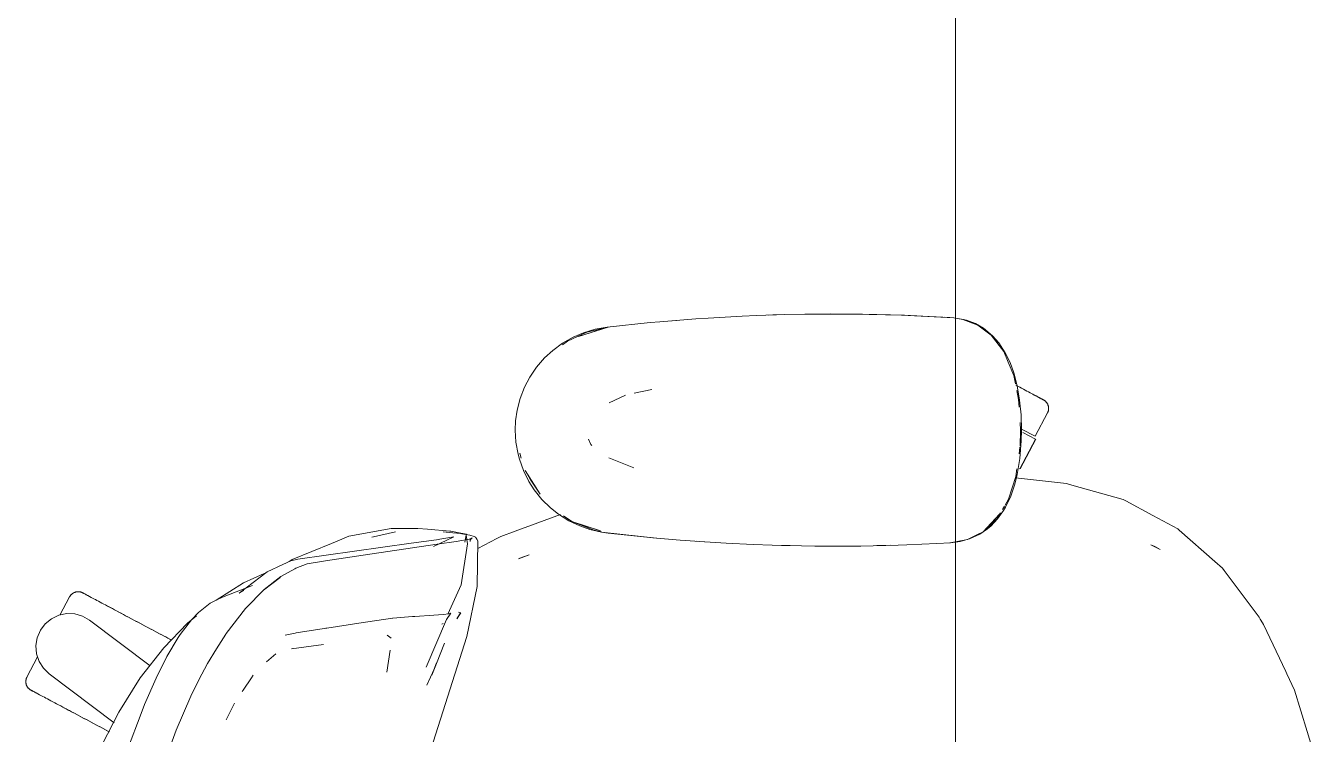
# Model space of a CAD drawing. Header units: millimetres. Extents: x 155927 to 326028, y -36033 to 97293.
# Drawn here: x 168115 to 168654, y 24311 to 24607 of the extents above; entities that cross this region are included whole.
import ezdxf

# ---------------------------------------------------------------- set-up
doc = ezdxf.new("R2010")
doc.units = ezdxf.units.MM
doc.header["$MEASUREMENT"] = 0
doc.layers.add('G-IMPT', color=8, linetype='CONTINUOUS', lineweight=9)
doc.layers.add('I-FURN', color=8, linetype='CONTINUOUS', lineweight=9)

msp = doc.modelspace()

# ---------------------------------------------------------------- linework, layer by layer
at = {"layer": 'G-IMPT'}
for p, q in [((168395.17, 24484.82), (168380.11, 24483.58)), ((168395.17, 24484.82), (168400.26, 24485.15)), ((168400.26, 24485.15), (168414.4, 24485.96)), ((168420.42, 24486.21), (168414.4, 24485.96)), ((168420.42, 24486.21), (168432.18, 24486.6)), ((168425.31, 24486.35), (168427.24, 24486.46)), ((168427.24, 24486.46), (168428.74, 24486.48)), ((168440.6, 24486.77), (168432.18, 24486.6)), ((168440.6, 24486.77), (168451.39, 24486.86)), ((168440.6, 24486.77), (168460.78, 24486.81)), ((168440.6, 24486.77), (168470.62, 24486.65)), ((168470.62, 24486.65), (168451.39, 24486.86)), ((168460.67, 24486.77), (168462.82, 24486.79)), ((168460.78, 24486.81), (168470.62, 24486.65)), ((168460.78, 24486.81), (168482.18, 24486.31)), ((168460.78, 24486.81), (168480.97, 24486.35)), ((168462.82, 24486.79), (168464.73, 24486.72)), ((168470.62, 24486.65), (168482.18, 24486.31)), ((168482.18, 24486.31), (168480.97, 24486.35)), ((168480.97, 24486.35), (168502.75, 24485.26)), ((168480.97, 24486.35), (168501.15, 24485.37)), ((168482.18, 24486.31), (168502.75, 24485.26)), ((168498.92, 24485.46), (168501.15, 24485.37)), ((168502.75, 24485.26), (168501.15, 24485.37)), ((168502.75, 24485.26), (168504.4, 24485.01)), ((168506.62, 24484.55), (168503.45, 24485.03)), ((168506.8, 24484.57), (168504.4, 24485.01)), ((168506.62, 24484.55), (168512.81, 24482.14)), ((168506.8, 24484.57), (168508.14, 24484.2)), ((168349.6, 24479.28), (168341.54, 24475.55)), ((168343.91, 24477.15), (168348.15, 24478.96)), ((168358.57, 24481.33), (168346.11, 24477.5)), ((168346.11, 24477.5), (168355.26, 24480.41)), ((168348.15, 24478.96), (168353.01, 24480.43)), ((168349.6, 24479.28), (168358.01, 24481.2)), ((168358.06, 24481.33), (168353.01, 24480.43)), ((168358.57, 24481.33), (168355.26, 24480.41)), ((168375.98, 24483.23), (168358.06, 24481.33)), ((168380.11, 24483.58), (168375.98, 24483.23)), ((168386.99, 24484.17), (168385.31, 24484.01)), ((168511.79, 24482.8), (168508.14, 24484.2)), ((168511.79, 24482.8), (168515.22, 24480.85)), ((168512.81, 24482.14), (168518.44, 24477.97)), ((168515.22, 24480.85), (168518.96, 24477.77)), ((168335.39, 24471.65), (168339.47, 24474.64)), ((168339.43, 24473.95), (168341.54, 24475.55)), ((168343.91, 24477.15), (168339.47, 24474.64)), ((168518.44, 24477.97), (168523.66, 24471.18)), ((168521.63, 24474.73), (168518.96, 24477.77)), ((168524.28, 24470.68), (168521.63, 24474.73)), ((168328.63, 24464.65), (168331.95, 24468.48)), ((168335.39, 24471.65), (168331.95, 24468.48)), ((168523.66, 24471.18), (168525.5, 24466.79)), ((168524.28, 24470.68), (168526.26, 24466.61)), ((168325.8, 24460.48), (168328.63, 24464.65)), ((168527.82, 24461.16), (168525.5, 24466.79)), ((168527.85, 24462.28), (168526.26, 24466.61)), ((168325.8, 24460.48), (168323.61, 24456.31)), ((168527.82, 24461.16), (168528.53, 24457.7)), ((168527.85, 24462.28), (168529.28, 24456.8)), ((168323.61, 24456.31), (168321.78, 24451.6)), ((168358.94, 24449.75), (168365.72, 24453.02)), ((168376.77, 24455.36), (168369.34, 24453.78)), ((168529.1, 24454.95), (168529.86, 24451.2)), ((168530.28, 24450.86), (168529.28, 24456.8)), ((168320.51, 24446.74), (168319.87, 24442.22)), ((168320.51, 24446.74), (168321.78, 24451.6)), ((168529.86, 24451.2), (168530.06, 24448)), ((168530.28, 24450.86), (168530.84, 24444.71)), ((168319.69, 24438.37), (168319.87, 24442.22)), ((168530.46, 24441.48), (168530.65, 24438.37)), ((168531.02, 24438.37), (168530.84, 24444.71)), ((168319.69, 24438.37), (168319.99, 24433.33)), ((168530.43, 24431.7), (168530.65, 24438.37)), ((168530.93, 24433.87), (168531.02, 24438.37)), ((168319.99, 24433.33), (168320.87, 24428.39)), ((168350.31, 24434.55), (168351.32, 24432.33)), ((168351.32, 24432.33), (168351.62, 24431.88)), ((168530.42, 24431.21), (168530.03, 24428.43)), ((168530.93, 24433.87), (168530.36, 24426.55)), ((168320.87, 24428.39), (168321.43, 24426.26)), ((168323.14, 24421.48), (168321.43, 24426.26)), ((168322.23, 24426.69), (168321.61, 24428.72)), ((168369.27, 24422.66), (168358.85, 24426.8)), ((168529.24, 24419.79), (168530.36, 24426.55)), ((168323.14, 24421.48), (168325.39, 24416.97)), ((168323.79, 24421.58), (168325.95, 24417.9)), ((168323.79, 24421.58), (168330.11, 24411.63)), ((168528.27, 24415.86), (168529.24, 24419.79)), ((168529.16, 24422.24), (168528.69, 24418.95)), ((168325.39, 24416.97), (168327.65, 24413.43)), ((168325.95, 24417.9), (168330.11, 24411.63)), ((168528.69, 24418.95), (168525.66, 24409.56)), ((168528.27, 24415.86), (168526.53, 24410.78)), ((168528.57, 24418.44), (168549.85, 24416.03)), ((168552.11, 24415.39), (168549.85, 24416.03)), ((168552.11, 24415.39), (168573.46, 24409.39)), ((168330.84, 24409.45), (168327.65, 24413.43)), ((168330.84, 24409.45), (168334.45, 24405.9)), ((168525.66, 24409.56), (168524.2, 24407.11)), ((168526.53, 24410.78), (168524.32, 24406.14)), ((168573.46, 24409.39), (168574.57, 24408.79)), ((168334.45, 24405.9), (168337.75, 24403.28)), ((168522.23, 24403.81), (168520.7, 24401.26)), ((168521.07, 24401.31), (168523.51, 24404.77)), ((168523.92, 24406.64), (168523.05, 24405.2)), ((168524.32, 24406.14), (168523.51, 24404.77)), ((168574.57, 24408.79), (168585.81, 24402.78)), ((168338.65, 24403.16), (168319.71, 24396.22)), ((168342.08, 24400.55), (168337.75, 24403.28)), ((168343.4, 24400.16), (168339.82, 24402.58)), ((168342.08, 24400.55), (168346.66, 24398.36)), ((168352.62, 24396.55), (168343.4, 24400.16)), ((168343.4, 24400.16), (168346.11, 24399.25)), ((168343.4, 24400.16), (168355.26, 24396.34)), ((168346.11, 24399.25), (168355.26, 24396.34)), ((168346.66, 24398.36), (168350.79, 24396.91)), ((168521.89, 24403.34), (168514.99, 24395.95)), ((168520.7, 24401.26), (168514.99, 24395.95)), ((168514.99, 24395.95), (168517.4, 24398.18)), ((168518.2, 24398.27), (168516.88, 24397.13)), ((168520.48, 24401.72), (168517.4, 24398.18)), ((168518.2, 24398.27), (168521.07, 24401.31)), ((168521.89, 24403.34), (168520.61, 24401.87)), ((168585.81, 24402.78), (168596.24, 24397.2)), ((168250.23, 24394.08), (168246.38, 24392.48)), ((168267.93, 24397.32), (168250.23, 24394.08)), ((168260.49, 24393.86), (168259.91, 24393.71)), ((168269.79, 24395.91), (168260.49, 24393.86)), ((168267.93, 24397.32), (168274.9, 24397.34)), ((168274.9, 24397.34), (168279.07, 24397.35)), ((168283.02, 24397), (168279.07, 24397.35)), ((168292.35, 24396.2), (168283.02, 24397)), ((168294.06, 24393.76), (168285.65, 24389.77)), ((168288.17, 24392.79), (168286.87, 24392.57)), ((168288.17, 24392.79), (168293.19, 24393.62)), ((168292.18, 24395.68), (168289.59, 24395.89)), ((168296.87, 24395.16), (168292.18, 24395.68)), ((168292.35, 24396.2), (168292.82, 24396.16)), ((168292.82, 24396.16), (168297.07, 24395.35)), ((168294.06, 24393.76), (168293.19, 24393.62)), ((168301.29, 24392.96), (168295.03, 24391.86)), ((168297.48, 24395.09), (168296.87, 24395.16)), ((168297.07, 24395.35), (168299.39, 24394.9)), ((168297.48, 24395.09), (168300.76, 24394.55)), ((168298.67, 24391.62), (168299.39, 24394.9)), ((168298.67, 24391.62), (168299.16, 24394.49)), ((168299.16, 24394.49), (168299.84, 24390.91)), ((168300.67, 24392.79), (168301.77, 24393.35)), ((168300.67, 24392.79), (168301.29, 24392.96)), ((168302.62, 24394), (168300.76, 24394.55)), ((168301.27, 24392.96), (168300.95, 24392.42)), ((168301.27, 24392.96), (168301.77, 24393.35)), ((168302.62, 24394), (168303.16, 24393.68)), ((168303.16, 24393.68), (168303.53, 24393.19)), ((168304.14, 24392.15), (168303.53, 24393.19)), ((168303.66, 24392.56), (168303.53, 24393.19)), ((168303.53, 24393.19), (168303.56, 24393.11)), ((168303.66, 24392.56), (168303.56, 24393.11)), ((168304.08, 24388.96), (168311.98, 24393.1)), ((168311.98, 24393.1), (168313.74, 24394.03)), ((168319.71, 24396.22), (168313.74, 24394.03)), ((168355.75, 24395.76), (168350.79, 24396.91)), ((168355.68, 24395.97), (168352.62, 24396.55)), ((168355.75, 24395.76), (168378.71, 24393.3)), ((168355.75, 24395.76), (168358.57, 24395.42)), ((168355.75, 24395.76), (168377.19, 24393.4)), ((168378.71, 24393.3), (168358.57, 24395.42)), ((168377.19, 24393.4), (168388.59, 24392.42)), ((168508.5, 24392.75), (168503.45, 24391.8)), ((168505.38, 24391.87), (168509.34, 24392.94)), ((168512.75, 24394.85), (168508.5, 24392.75)), ((168513.66, 24394.93), (168509.34, 24392.94)), ((168512.75, 24394.85), (168514.99, 24395.95)), ((168513.66, 24394.93), (168516.88, 24397.13)), ((168596.91, 24396.61), (168596.24, 24397.2)), ((168611.69, 24383.59), (168596.91, 24396.61)), ((168226.56, 24384.3), (168243.01, 24391.09)), ((168276.21, 24391.13), (168228.99, 24384.46)), ((168243.01, 24391.09), (168246.38, 24392.48)), ((168287.17, 24390.74), (168256.3, 24386.19)), ((168276.21, 24391.13), (168286.87, 24392.57)), ((168295.03, 24391.86), (168287.17, 24390.74)), ((168297.13, 24373.86), (168299.84, 24390.91)), ((168300.87, 24391.92), (168300.95, 24392.42)), ((168303.76, 24373.16), (168304.14, 24392.15)), ((168398.88, 24391.69), (168388.59, 24392.42)), ((168396.83, 24391.83), (168395.42, 24391.96)), ((168396.83, 24391.83), (168398.74, 24391.74)), ((168398.88, 24391.69), (168407.75, 24391.13)), ((168419.05, 24390.59), (168407.75, 24391.13)), ((168419.05, 24390.59), (168426.93, 24390.3)), ((168439.24, 24390), (168426.93, 24390.3)), ((168430.8, 24390.22), (168432.46, 24390.14)), ((168432.46, 24390.14), (168434.54, 24390.14)), ((168439.24, 24390), (168444.71, 24389.93)), ((168459.42, 24389.92), (168444.71, 24389.93)), ((168463.94, 24389.97), (168459.42, 24389.92)), ((168463.94, 24389.97), (168479.6, 24390.35)), ((168470.66, 24390.15), (168472.88, 24390.15)), ((168476.2, 24390.29), (168472.88, 24390.15)), ((168479.6, 24390.35), (168483.15, 24390.48)), ((168495.71, 24391.09), (168483.15, 24390.48)), ((168495.71, 24391.09), (168501.37, 24391.37)), ((168503.45, 24391.8), (168501.15, 24391.37)), ((168501.37, 24391.37), (168503.45, 24391.63)), ((168503.45, 24391.63), (168505.38, 24391.87)), ((168586.65, 24389.76), (168585.05, 24390.54)), ((168588.94, 24388.59), (168585.05, 24390.54)), ((168588.94, 24388.59), (168586.65, 24389.76)), ((168222.64, 24382.24), (168216.11, 24379.2)), ((168222.64, 24382.24), (168226, 24383.81)), ((168225.39, 24383.53), (168226.56, 24384.3)), ((168228.99, 24384.46), (168226, 24383.81)), ((168232.86, 24382.5), (168228.07, 24380.74)), ((168232.86, 24382.5), (168240.53, 24383.8)), ((168256.3, 24386.19), (168240.53, 24383.8)), ((168321.01, 24384.62), (168325.48, 24386.26)), ((168321.01, 24384.62), (168321.6, 24384.88)), ((168325.48, 24386.26), (168321.6, 24384.88)), ((168611.69, 24383.59), (168614.95, 24380.72)), ((168204.41, 24370.26), (168216.11, 24379.2)), ((168214.93, 24378.54), (168206.3, 24374.56)), ((168214.64, 24371.52), (168221.59, 24376.91)), ((168221.81, 24377.24), (168214.85, 24371.82)), ((168221.59, 24376.91), (168218.21, 24374.32)), ((168221.81, 24377.24), (168227.65, 24380.53)), ((168227.65, 24380.53), (168228.07, 24380.74)), ((168615.68, 24379.75), (168614.95, 24380.72)), ((168630.25, 24360.26), (168615.68, 24379.75)), ((168206.3, 24374.56), (168194.85, 24367.43)), ((168210.07, 24373.5), (168198.16, 24368.99)), ((168204.41, 24370.26), (168206.44, 24371.43)), ((168207.11, 24363.92), (168214.85, 24371.82)), ((168214.64, 24371.52), (168218.21, 24374.32)), ((168297.13, 24373.86), (168291.51, 24361.51)), ((168303.76, 24373.16), (168299.56, 24352.21)), ((168192.36, 24366.13), (168187.49, 24362.26)), ((168192.36, 24366.13), (168193.49, 24366.74)), ((168193.49, 24366.74), (168195.93, 24367.91)), ((168195.93, 24367.91), (168198.16, 24368.99)), ((168182.93, 24357.82), (168186.6, 24360.82)), ((168187.49, 24362.26), (168184.6, 24359.24)), ((168207.11, 24363.92), (168199.09, 24353.49)), ((168268.62, 24359.89), (168276.86, 24360.51)), ((168276.86, 24360.51), (168277.85, 24360.58)), ((168277.85, 24360.58), (168285.71, 24361.14)), ((168285.71, 24361.14), (168289.58, 24361.44)), ((168289.67, 24361.44), (168289.58, 24361.44)), ((168289.67, 24361.44), (168292.05, 24361.74)), ((168292.78, 24362.03), (168291.02, 24359.36)), ((168292.06, 24361.75), (168292.05, 24361.74)), ((168292.06, 24361.75), (168292.78, 24362.03)), ((168295.4, 24359.57), (168296.92, 24362.06)), ((168296.98, 24362.04), (168295.4, 24359.57)), ((168296.92, 24362.06), (168295.43, 24359.59)), ((168296.05, 24362.33), (168296.92, 24362.06)), ((168296.98, 24362.04), (168296.92, 24362.06)), ((168182.93, 24357.82), (168172.97, 24347.53)), ((168184.6, 24359.24), (168179.89, 24353.11)), ((168239.99, 24355.56), (168228.27, 24353.76)), ((168239.99, 24355.56), (168240.6, 24355.65)), ((168241.11, 24355.74), (168240.6, 24355.65)), ((168254.47, 24357.85), (168241.11, 24355.74)), ((168254.47, 24357.85), (168268.54, 24359.88)), ((168268.62, 24359.89), (168268.54, 24359.88)), ((168291.02, 24359.36), (168282.58, 24339.39)), ((168289.57, 24357.65), (168289.13, 24357.38)), ((168630.25, 24360.26), (168630.71, 24359.49)), ((168630.71, 24359.49), (168631.65, 24357.91)), ((168632.07, 24357.2), (168631.65, 24357.91)), ((168632.07, 24357.2), (168641.34, 24337.56)), ((168174.29, 24343.82), (168179.02, 24351.82)), ((168179.89, 24353.11), (168179.02, 24351.82)), ((168195.04, 24347.13), (168198.92, 24353.23)), ((168198.92, 24353.23), (168199.09, 24353.49)), ((168223.65, 24352.8), (168225.82, 24353.26)), ((168225.82, 24353.26), (168227.8, 24353.68)), ((168228.27, 24353.76), (168227.8, 24353.68)), ((168267.88, 24351.5), (168266.24, 24352.78)), ((168283.57, 24301.97), (168299.56, 24352.21)), ((168163.17, 24334.92), (168172.97, 24347.53)), ((168195.04, 24347.13), (168191.27, 24340.9)), ((168215.84, 24341.6), (168219.75, 24344.94)), ((168239.7, 24348.88), (168226.34, 24347.1)), ((168226.34, 24347.1), (168226.81, 24347.25)), ((168267.53, 24346.55), (168266.13, 24337.39)), ((168267.53, 24346.55), (168267.48, 24346.21)), ((168286.88, 24341.02), (168290.14, 24349.49)), ((168173.98, 24343.22), (168169.98, 24335.21)), ((168173.98, 24343.22), (168174.29, 24343.82)), ((168187.7, 24334.11), (168191.27, 24340.9)), ((168284.86, 24336.12), (168286.89, 24341.23)), ((168286.89, 24341.23), (168284.86, 24336.11)), ((168286.88, 24341.02), (168284.86, 24336.12)), ((168154.19, 24320.63), (168163.17, 24334.92)), ((168169.76, 24334.77), (168164.99, 24323.81)), ((168169.76, 24334.77), (168169.98, 24335.21)), ((168187.7, 24334.11), (168184.32, 24327.39)), ((168209.57, 24334.97), (168206.07, 24329.84)), ((168209.57, 24334.97), (168210.32, 24336.07)), ((168285.86, 24338.65), (168282.81, 24331.93)), ((168641.34, 24337.56), (168641.77, 24336.64)), ((168644.96, 24329.88), (168641.77, 24336.64)), ((168206.07, 24329.84), (168205.68, 24329.26)), ((168644.96, 24329.88), (168650.28, 24312.61)), ((168164.99, 24323.81), (168163.51, 24320.13)), ((168178.14, 24313.16), (168184.32, 24327.39)), ((168202.54, 24324.36), (168199, 24317.39)), ((168147.1, 24306.85), (168154.19, 24320.63)), ((168157.91, 24305.06), (168163.51, 24320.13)), ((168172.68, 24298.28), (168178.14, 24313.16)), ((168650.28, 24312.61), (168654.48, 24299))]:
    msp.add_line(p, q, dxfattribs=at)
at = {"layer": 'I-FURN'}
for p, q in [((168503.45, 24902.83), (168503.45, 23502.83)), ((168503.45, 23502.83), (168503.45, 24902.83)), ((168529.51, 24456.67), (168528.67, 24457.12)), ((168530.32, 24456.24), (168529.51, 24456.67)), ((168531.11, 24455.82), (168530.32, 24456.24)), ((168531.87, 24455.42), (168531.11, 24455.82)), ((168532.6, 24455.03), (168531.87, 24455.42)), ((168533.31, 24454.65), (168532.6, 24455.03)), ((168533.99, 24454.29), (168533.31, 24454.65)), ((168534.64, 24453.95), (168533.99, 24454.29)), ((168535.25, 24453.62), (168534.64, 24453.95)), ((168535.84, 24453.31), (168535.25, 24453.62)), ((168535.52, 24453.47), (168536.09, 24453.17)), ((168536.39, 24453.02), (168535.84, 24453.31)), ((168536.09, 24453.17), (168536.63, 24452.89)), ((168536.9, 24452.74), (168536.39, 24453.02)), ((168536.63, 24452.89), (168537.13, 24452.62)), ((168537.39, 24452.48), (168536.9, 24452.74)), ((168537.13, 24452.62), (168537.6, 24452.37)), ((168537.83, 24452.25), (168537.39, 24452.48)), ((168537.6, 24452.37), (168538.03, 24452.14)), ((168538.24, 24452.03), (168537.83, 24452.25)), ((168538.03, 24452.14), (168538.42, 24451.94)), ((168538.61, 24451.83), (168538.24, 24452.03)), ((168538.42, 24451.94), (168538.77, 24451.75)), ((168538.95, 24451.65), (168538.61, 24451.83)), ((168538.77, 24451.75), (168539.09, 24451.58)), ((168539.25, 24451.49), (168538.95, 24451.65)), ((168539.09, 24451.58), (168539.37, 24451.43)), ((168539.51, 24451.36), (168539.25, 24451.49)), ((168539.37, 24451.43), (168539.61, 24451.3)), ((168539.73, 24451.24), (168539.51, 24451.36)), ((168539.61, 24451.3), (168539.81, 24451.19)), ((168539.91, 24451.14), (168539.73, 24451.24)), ((168539.81, 24451.19), (168539.97, 24451.11)), ((168540.05, 24451.07), (168539.91, 24451.14)), ((168539.97, 24451.11), (168540.1, 24451.04)), ((168540.15, 24451.02), (168540.05, 24451.07)), ((168540.1, 24451.04), (168540.18, 24451)), ((168540.21, 24450.98), (168540.15, 24451.02)), ((168540.18, 24451), (168540.22, 24450.98)), ((168540.23, 24450.97), (168540.21, 24450.98)), ((168540.22, 24450.98), (168540.23, 24450.97)), ((168540.23, 24450.97), (168540.37, 24450.9)), ((168540.37, 24450.9), (168540.5, 24450.81)), ((168540.5, 24450.81), (168540.64, 24450.72)), ((168540.64, 24450.72), (168540.77, 24450.63)), ((168540.77, 24450.63), (168540.9, 24450.53)), ((168540.9, 24450.53), (168541.02, 24450.42)), ((168541.02, 24450.42), (168541.14, 24450.31)), ((168541.14, 24450.31), (168541.25, 24450.2)), ((168541.25, 24450.2), (168541.36, 24450.08)), ((168541.36, 24450.08), (168541.46, 24449.96)), ((168541.46, 24449.96), (168541.56, 24449.83)), ((168541.56, 24449.83), (168541.66, 24449.7)), ((168541.66, 24449.7), (168541.74, 24449.56)), ((168541.74, 24449.56), (168541.83, 24449.43)), ((168541.83, 24449.43), (168541.91, 24449.28)), ((168541.91, 24449.28), (168541.98, 24449.14)), ((168541.98, 24449.14), (168542.04, 24448.99)), ((168542.04, 24448.99), (168542.1, 24448.84)), ((168542.1, 24448.84), (168542.16, 24448.69)), ((168542.16, 24448.69), (168542.21, 24448.54)), ((168542.21, 24448.54), (168542.25, 24448.38)), ((168542.25, 24448.38), (168542.28, 24448.22)), ((168542.29, 24446.62), (168542.25, 24446.47)), ((168542.28, 24448.22), (168542.31, 24448.07)), ((168542.31, 24446.78), (168542.29, 24446.62)), ((168542.31, 24448.07), (168542.33, 24447.91)), ((168542.34, 24446.94), (168542.31, 24446.78)), ((168542.33, 24447.91), (168542.35, 24447.75)), ((168542.35, 24447.1), (168542.34, 24446.94)), ((168542.35, 24447.75), (168542.36, 24447.58)), ((168542.36, 24447.26), (168542.35, 24447.1)), ((168542.36, 24447.58), (168542.36, 24447.42)), ((168542.36, 24447.42), (168542.36, 24447.26)), ((168536.74, 24435.84), (168541.89, 24445.52)), ((168541.91, 24445.56), (168541.89, 24445.52)), ((168541.98, 24445.71), (168541.91, 24445.56)), ((168542.05, 24445.85), (168541.98, 24445.71)), ((168542.11, 24446), (168542.05, 24445.85)), ((168542.16, 24446.16), (168542.11, 24446)), ((168542.21, 24446.31), (168542.16, 24446.16)), ((168542.25, 24446.47), (168542.21, 24446.31)), ((168531.11, 24438.83), (168536.74, 24435.84)), ((168531.64, 24437.42), (168536.93, 24434.61)), ((168536.93, 24434.61), (168530.35, 24422.25)), ((168530.53, 24422.15), (168537.1, 24434.52)), ((168530.35, 24422.25), (168530.26, 24422.3)), ((168133.69, 24368.79), (168129.66, 24361.2)), ((168133.69, 24368.79), (168133.77, 24368.93)), ((168133.77, 24368.93), (168133.86, 24369.06)), ((168133.86, 24369.06), (168133.95, 24369.2)), ((168133.95, 24369.2), (168134.04, 24369.33)), ((168134.04, 24369.33), (168134.14, 24369.46)), ((168134.14, 24369.46), (168134.25, 24369.58)), ((168134.25, 24369.58), (168134.36, 24369.7)), ((168134.36, 24369.7), (168134.47, 24369.81)), ((168134.47, 24369.81), (168134.59, 24369.92)), ((168134.59, 24369.92), (168134.71, 24370.02)), ((168134.71, 24370.02), (168134.84, 24370.12)), ((168134.84, 24370.12), (168134.97, 24370.22)), ((168134.97, 24370.22), (168135.11, 24370.3)), ((168135.11, 24370.3), (168135.24, 24370.39)), ((168135.24, 24370.39), (168135.38, 24370.47)), ((168135.38, 24370.47), (168135.53, 24370.54)), ((168135.53, 24370.54), (168135.68, 24370.6)), ((168135.68, 24370.6), (168135.83, 24370.66)), ((168135.83, 24370.66), (168135.98, 24370.72)), ((168135.98, 24370.72), (168136.13, 24370.77)), ((168136.13, 24370.77), (168136.29, 24370.81)), ((168136.29, 24370.81), (168136.44, 24370.84)), ((168136.44, 24370.84), (168136.6, 24370.87)), ((168136.6, 24370.87), (168136.76, 24370.89)), ((168136.76, 24370.89), (168136.92, 24370.91)), ((168136.92, 24370.91), (168137.08, 24370.92)), ((168137.08, 24370.92), (168137.24, 24370.92)), ((168137.24, 24370.92), (168137.41, 24370.92)), ((168137.41, 24370.92), (168137.57, 24370.91)), ((168137.57, 24370.91), (168137.73, 24370.9)), ((168137.73, 24370.9), (168137.89, 24370.87)), ((168137.89, 24370.87), (168138.05, 24370.85)), ((168138.05, 24370.85), (168138.2, 24370.81)), ((168138.2, 24370.81), (168138.36, 24370.77)), ((168138.36, 24370.77), (168138.51, 24370.72)), ((168138.51, 24370.72), (168138.66, 24370.67)), ((168138.66, 24370.67), (168138.81, 24370.61)), ((168138.81, 24370.61), (168138.96, 24370.54)), ((168138.96, 24370.54), (168139.11, 24370.47)), ((168139.11, 24370.47), (168139.15, 24370.45)), ((168139.15, 24370.45), (168139.17, 24370.44)), ((168139.19, 24370.43), (168139.15, 24370.45)), ((168139.15, 24370.45), (168139.15, 24370.45)), ((168139.17, 24370.44), (168139.23, 24370.41)), ((168139.27, 24370.38), (168139.19, 24370.43)), ((168139.23, 24370.41), (168139.33, 24370.36)), ((168139.4, 24370.32), (168139.27, 24370.38)), ((168139.33, 24370.36), (168139.47, 24370.28)), ((168139.56, 24370.23), (168139.4, 24370.32)), ((168139.47, 24370.28), (168139.65, 24370.19)), ((168139.76, 24370.13), (168139.56, 24370.23)), ((168139.65, 24370.19), (168139.87, 24370.07)), ((168140, 24370), (168139.76, 24370.13)), ((168139.87, 24370.07), (168140.12, 24369.93)), ((168140.28, 24369.85), (168140, 24370)), ((168140.12, 24369.93), (168140.42, 24369.77)), ((168140.6, 24369.68), (168140.28, 24369.85)), ((168140.42, 24369.77), (168140.76, 24369.6)), ((168140.95, 24369.49), (168140.6, 24369.68)), ((168140.76, 24369.6), (168141.13, 24369.4)), ((168141.35, 24369.28), (168140.95, 24369.49)), ((168141.13, 24369.4), (168141.54, 24369.18)), ((168141.78, 24369.05), (168141.35, 24369.28)), ((168141.54, 24369.18), (168141.99, 24368.94)), ((168142.24, 24368.81), (168141.78, 24369.05)), ((168141.99, 24368.94), (168142.47, 24368.69)), ((168142.74, 24368.54), (168142.24, 24368.81)), ((168142.47, 24368.69), (168142.98, 24368.41)), ((168143.28, 24368.26), (168142.74, 24368.54)), ((168142.98, 24368.41), (168143.54, 24368.12)), ((168143.85, 24367.95), (168143.28, 24368.26)), ((168143.54, 24368.12), (168144.12, 24367.81)), ((168144.45, 24367.63), (168143.85, 24367.95)), ((168145.08, 24367.3), (168144.45, 24367.63)), ((168145.75, 24366.94), (168145.08, 24367.3)), ((168146.44, 24366.57), (168145.75, 24366.94)), ((168147.16, 24366.19), (168146.44, 24366.57)), ((168147.91, 24365.79), (168147.16, 24366.19)), ((168148.69, 24365.38), (168147.91, 24365.79)), ((168126.16, 24359.67), (168129.21, 24361.11)), ((168129.21, 24361.11), (168132.51, 24361.78)), ((168132.51, 24361.78), (168135.88, 24361.64)), ((168135.88, 24361.64), (168139.12, 24360.7)), ((168139.12, 24360.7), (168142.04, 24359.01)), ((168149.49, 24364.95), (168148.69, 24365.38)), ((168150.31, 24364.51), (168149.49, 24364.95)), ((168149.87, 24364.75), (168150.7, 24364.31)), ((168151.16, 24364.06), (168150.31, 24364.51)), ((168150.7, 24364.31), (168151.56, 24363.85)), ((168152.03, 24363.6), (168151.16, 24364.06)), ((168151.56, 24363.85), (168152.43, 24363.39)), ((168152.92, 24363.13), (168152.03, 24363.6)), ((168152.43, 24363.39), (168153.33, 24362.91)), ((168153.82, 24362.65), (168152.92, 24363.13)), ((168153.33, 24362.91), (168154.24, 24362.42)), ((168154.74, 24362.16), (168153.82, 24362.65)), ((168154.24, 24362.42), (168155.17, 24361.93)), ((168155.68, 24361.66), (168154.74, 24362.16)), ((168155.17, 24361.93), (168156.12, 24361.43)), ((168156.63, 24361.15), (168155.68, 24361.66)), ((168156.12, 24361.43), (168157.08, 24360.92)), ((168157.6, 24360.64), (168156.63, 24361.15)), ((168157.08, 24360.92), (168158.04, 24360.4)), ((168158.57, 24360.12), (168157.6, 24360.64)), ((168158.04, 24360.4), (168159.02, 24359.88)), ((168121.51, 24354.84), (168123.54, 24357.54)), ((168123.54, 24357.54), (168126.16, 24359.67)), ((168142.04, 24359.01), (168167.36, 24339.93)), ((168159.55, 24359.6), (168158.57, 24360.12)), ((168159.02, 24359.88), (168160.01, 24359.36)), ((168160.55, 24359.07), (168159.55, 24359.6)), ((168160.01, 24359.36), (168161, 24358.83)), ((168161.54, 24358.54), (168160.55, 24359.07)), ((168161, 24358.83), (168162, 24358.3)), ((168162.54, 24358.01), (168161.54, 24358.54)), ((168162, 24358.3), (168163.01, 24357.77)), ((168163.55, 24357.48), (168162.54, 24358.01)), ((168163.01, 24357.77), (168164.01, 24357.23)), ((168164.55, 24356.94), (168163.55, 24357.48)), ((168164.01, 24357.23), (168165.02, 24356.7)), ((168165.56, 24356.41), (168164.55, 24356.94)), ((168165.02, 24356.7), (168166.02, 24356.16)), ((168166.56, 24355.88), (168165.56, 24356.41)), ((168166.02, 24356.16), (168167.02, 24355.63)), ((168167.56, 24355.34), (168166.56, 24355.88)), ((168167.02, 24355.63), (168168.02, 24355.1)), ((168168.56, 24354.82), (168167.56, 24355.34)), ((168168.02, 24355.1), (168169.01, 24354.57)), ((168119.64, 24348.41), (168120.18, 24351.74)), ((168120.18, 24351.74), (168121.51, 24354.84)), ((168169.54, 24354.29), (168168.56, 24354.82)), ((168169.01, 24354.57), (168169.99, 24354.05)), ((168170.52, 24353.77), (168169.54, 24354.29)), ((168169.99, 24354.05), (168170.97, 24353.53)), ((168171.49, 24353.25), (168170.52, 24353.77)), ((168170.97, 24353.53), (168171.93, 24353.02)), ((168172.45, 24352.75), (168171.49, 24353.25)), ((168171.93, 24353.02), (168172.88, 24352.51)), ((168173.39, 24352.24), (168172.45, 24352.75)), ((168172.88, 24352.51), (168173.82, 24352.02)), ((168174.32, 24351.75), (168173.39, 24352.24)), ((168173.82, 24352.02), (168174.74, 24351.53)), ((168175.23, 24351.26), (168174.32, 24351.75)), ((168174.74, 24351.53), (168175.65, 24351.04)), ((168176.13, 24350.79), (168175.23, 24351.26)), ((168119.9, 24345.05), (168119.64, 24348.41)), ((168120.97, 24341.85), (168119.9, 24345.05)), ((168120.35, 24343.7), (168115.88, 24335.29)), ((168122.77, 24339), (168120.97, 24341.85)), ((168125.2, 24336.66), (168122.77, 24339)), ((168115.41, 24333.55), (168115.42, 24333.71)), ((168115.41, 24333.39), (168115.41, 24333.55)), ((168115.41, 24333.23), (168115.41, 24333.39)), ((168115.42, 24333.71), (168115.44, 24333.87)), ((168115.44, 24333.87), (168115.46, 24334.03)), ((168115.46, 24334.03), (168115.49, 24334.19)), ((168115.49, 24334.19), (168115.52, 24334.35)), ((168115.52, 24334.35), (168115.57, 24334.5)), ((168115.57, 24334.5), (168115.61, 24334.66)), ((168115.61, 24334.66), (168115.67, 24334.81)), ((168115.67, 24334.81), (168115.73, 24334.96)), ((168115.73, 24334.96), (168115.79, 24335.1)), ((168115.79, 24335.1), (168115.86, 24335.25)), ((168115.86, 24335.25), (168115.88, 24335.29)), ((168152.26, 24316.26), (168125.2, 24336.66)), ((168115.42, 24333.07), (168115.41, 24333.23)), ((168115.44, 24332.9), (168115.42, 24333.07)), ((168115.46, 24332.75), (168115.44, 24332.9)), ((168115.49, 24332.59), (168115.46, 24332.75)), ((168115.53, 24332.43), (168115.49, 24332.59)), ((168115.57, 24332.27), (168115.53, 24332.43)), ((168115.62, 24332.12), (168115.57, 24332.27)), ((168115.67, 24331.97), (168115.62, 24332.12)), ((168115.73, 24331.82), (168115.67, 24331.97)), ((168115.8, 24331.67), (168115.73, 24331.82)), ((168115.87, 24331.53), (168115.8, 24331.67)), ((168115.95, 24331.39), (168115.87, 24331.53)), ((168116.03, 24331.25), (168115.95, 24331.39)), ((168116.12, 24331.11), (168116.03, 24331.25)), ((168116.21, 24330.98), (168116.12, 24331.11)), ((168116.31, 24330.85), (168116.21, 24330.98)), ((168116.42, 24330.73), (168116.31, 24330.85)), ((168116.53, 24330.61), (168116.42, 24330.73)), ((168116.64, 24330.5), (168116.53, 24330.61)), ((168116.76, 24330.39), (168116.64, 24330.5)), ((168116.88, 24330.28), (168116.76, 24330.39)), ((168117.01, 24330.18), (168116.88, 24330.28)), ((168117.14, 24330.09), (168117.01, 24330.18)), ((168117.27, 24330), (168117.14, 24330.09)), ((168117.41, 24329.92), (168117.27, 24330)), ((168117.55, 24329.84), (168117.41, 24329.92)), ((168117.56, 24329.83), (168117.55, 24329.84)), ((168117.55, 24329.84), (168117.57, 24329.83)), ((168117.6, 24329.81), (168117.56, 24329.83)), ((168117.57, 24329.83), (168117.63, 24329.79)), ((168117.68, 24329.77), (168117.6, 24329.81)), ((168117.63, 24329.79), (168117.73, 24329.74)), ((168117.8, 24329.7), (168117.68, 24329.77)), ((168117.73, 24329.74), (168117.87, 24329.67)), ((168117.96, 24329.62), (168117.8, 24329.7)), ((168117.87, 24329.67), (168118.05, 24329.57)), ((168118.16, 24329.51), (168117.96, 24329.62)), ((168118.05, 24329.57), (168118.27, 24329.45)), ((168118.4, 24329.38), (168118.16, 24329.51)), ((168118.27, 24329.45), (168118.53, 24329.32)), ((168118.68, 24329.23), (168118.4, 24329.38)), ((168118.53, 24329.32), (168118.83, 24329.16)), ((168119, 24329.07), (168118.68, 24329.23)), ((168118.83, 24329.16), (168119.16, 24328.98)), ((168119.36, 24328.88), (168119, 24329.07)), ((168119.16, 24328.98), (168119.53, 24328.78)), ((168119.75, 24328.67), (168119.36, 24328.88)), ((168119.53, 24328.78), (168119.94, 24328.56)), ((168120.18, 24328.44), (168119.75, 24328.67)), ((168119.94, 24328.56), (168120.39, 24328.33)), ((168120.65, 24328.19), (168120.18, 24328.44)), ((168120.39, 24328.33), (168120.87, 24328.07)), ((168121.15, 24327.92), (168120.65, 24328.19)), ((168120.87, 24328.07), (168121.39, 24327.8)), ((168121.68, 24327.64), (168121.15, 24327.92)), ((168121.39, 24327.8), (168121.94, 24327.5)), ((168122.25, 24327.34), (168121.68, 24327.64)), ((168121.94, 24327.5), (168122.52, 24327.19)), ((168122.52, 24327.19), (168123.14, 24326.86)), ((168123.14, 24326.86), (168123.79, 24326.52)), ((168123.79, 24326.52), (168124.47, 24326.16)), ((168124.47, 24326.16), (168125.17, 24325.78)), ((168125.17, 24325.78), (168125.91, 24325.39)), ((168125.91, 24325.39), (168126.67, 24324.99)), ((168126.67, 24324.99), (168127.46, 24324.57)), ((168127.46, 24324.57), (168128.27, 24324.14)), ((168128.27, 24324.14), (168129.11, 24323.69)), ((168129.11, 24323.69), (168129.96, 24323.24)), ((168129.96, 24323.24), (168130.84, 24322.77)), ((168130.84, 24322.77), (168131.73, 24322.29)), ((168132.23, 24322.03), (168131.32, 24322.52)), ((168131.73, 24322.29), (168132.65, 24321.81)), ((168133.15, 24321.54), (168132.23, 24322.03)), ((168132.65, 24321.81), (168133.58, 24321.31)), ((168134.09, 24321.04), (168133.15, 24321.54)), ((168133.58, 24321.31), (168134.52, 24320.81)), ((168135.04, 24320.54), (168134.09, 24321.04)), ((168134.52, 24320.81), (168135.48, 24320.3)), ((168136, 24320.03), (168135.04, 24320.54)), ((168135.48, 24320.3), (168136.45, 24319.79)), ((168136.98, 24319.51), (168136, 24320.03)), ((168136.45, 24319.79), (168137.43, 24319.27)), ((168137.96, 24318.99), (168136.98, 24319.51)), ((168137.43, 24319.27), (168138.41, 24318.74)), ((168138.95, 24318.46), (168137.96, 24318.99)), ((168138.41, 24318.74), (168139.41, 24318.21)), ((168139.95, 24317.93), (168138.95, 24318.46)), ((168139.41, 24318.21), (168140.41, 24317.68)), ((168140.95, 24317.4), (168139.95, 24317.93)), ((168140.41, 24317.68), (168141.41, 24317.15)), ((168141.95, 24316.86), (168140.95, 24317.4)), ((168141.41, 24317.15), (168142.42, 24316.62)), ((168142.96, 24316.33), (168141.95, 24316.86)), ((168142.42, 24316.62), (168143.42, 24316.08)), ((168143.96, 24315.79), (168142.96, 24316.33)), ((168143.42, 24316.08), (168144.43, 24315.55)), ((168144.97, 24315.26), (168143.96, 24315.79)), ((168144.43, 24315.55), (168145.43, 24315.01)), ((168145.97, 24314.73), (168144.97, 24315.26)), ((168145.43, 24315.01), (168146.42, 24314.48)), ((168146.96, 24314.2), (168145.97, 24314.73)), ((168146.42, 24314.48), (168147.41, 24313.96)), ((168147.95, 24313.67), (168146.96, 24314.2)), ((168147.41, 24313.96), (168148.4, 24313.43)), ((168148.93, 24313.15), (168147.95, 24313.67)), ((168148.4, 24313.43), (168149.37, 24312.92)), ((168149.89, 24312.64), (168148.93, 24313.15)), ((168149.37, 24312.92), (168150.34, 24312.4))]:
    msp.add_line(p, q, dxfattribs=at)

doc.saveas('drawing.dxf')
